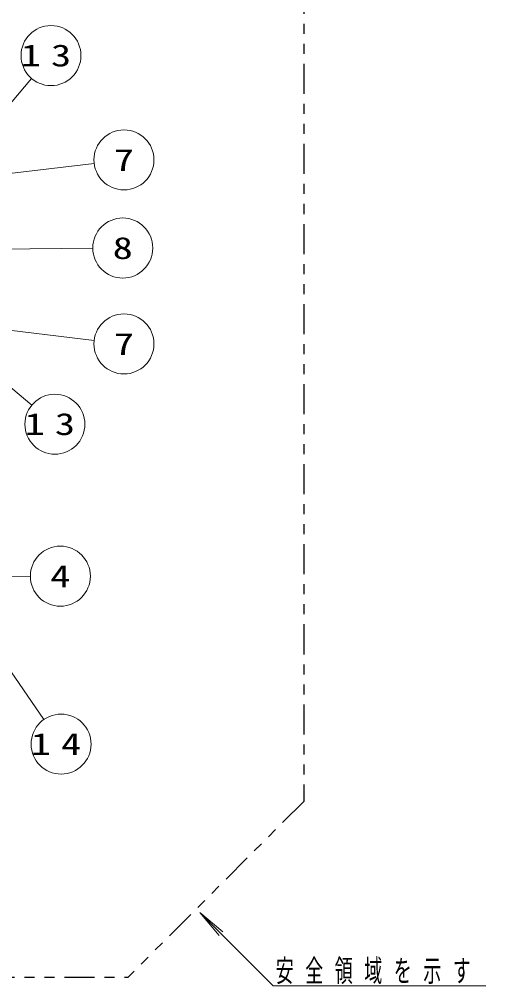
# Model space of a CAD drawing. Units: millimetres on the paper, scale 1:60. Extents: x -385 to 0, y -594 to 267.
# Drawn here: x -209.2 to -162.5, y 96 to 192.5 of the extents above; entities that cross this region are included whole.
import ezdxf
from ezdxf.enums import TextEntityAlignment as Align

# ---------------------------------------------------------------- set-up
doc = ezdxf.new("R2010")
doc.units = ezdxf.units.MM
doc.linetypes.add('USER3', pattern=[8, 3, -1, 1, -1, 1, -1])
doc.layers.add('LY_1', color=7, linetype='Continuous', lineweight=25)
doc.styles.add('ＭＳ ゴシック', font='')
doc.styles.get('ＭＳ ゴシック').set_extended_font_data('MS Gothic')

msp = doc.modelspace()

# ---------------------------------------------------------------- linework, layer by layer
at = {"layer": 'LY_1', "linetype": 'USER3'}
for p, q in [((-180.726, 196.089), (-180.726, 114.402)), ((-180.726, 114.402), (-198.3, 96.829)), ((-244.645, 96.829), (-198.3, 96.829))]:
    msp.add_line(p, q, dxfattribs=at)
at = {"layer": 'LY_1', "lineweight": 13}
for p, q in [((-207.951, 186.629), (-214.154, 179.322)), ((-201.689, 178.14), (-213.903, 176.69)), ((-201.833, 169.666), (-212.548, 169.582)), ((-201.689, 160.461), (-213.903, 161.911)), ((-207.925, 154.004), (-214.398, 159.396)), ((-208.072, 136.891), (-231.835, 136.811)), ((-206.71, 122.587), (-211.265, 129.157)), ((-191.126, 103.305), (-189.198, 101.007)), ((-191.126, 103.305), (-188.828, 101.377)), ((-183.805, 95.984), (-191.126, 103.305)), ((-183.805, 95.984), (-162.534, 95.984))]:
    msp.add_line(p, q, dxfattribs=at)
for centre in [(-206.009, 188.916), (-198.71, 178.494), (-198.833, 169.69), (-198.71, 160.107), (-205.62, 152.083), (-205.073, 136.901), (-205.001, 120.122)]:
    msp.add_circle(centre, 3, dxfattribs=at)

# ---------------------------------------------------------------- texts
at = {"layer": 'LY_1', "style": 'ＭＳ ゴシック', "width": 1.35}
for s, p in [('7', (-198.71, 178.494)), ('8', (-198.833, 169.69)), ('7', (-198.71, 160.107)), ('4', (-205.073, 136.901))]:
    msp.add_text(s, height=2.199, dxfattribs=at).set_placement(p, align=Align.MIDDLE_CENTER)
at = {"layer": 'LY_1', "char_height": 2.199, "style": 'ＭＳ ゴシック'}
for s, insert, attachment_point in [('\\T1.5;\\W1.35;13', (-206.009, 188.916), 5), ('\\T1.5;\\W1.35;13', (-205.62, 152.083), 5), ('\\T1.5;\\W1.35;14', (-205.001, 120.122), 5), ('\\T1.64;\\W0.6;安全領域を示す', (-183.534, 96.134), 7)]:
    msp.add_mtext(s, dxfattribs=dict(at, insert=insert, attachment_point=attachment_point))

doc.saveas('drawing.dxf')
